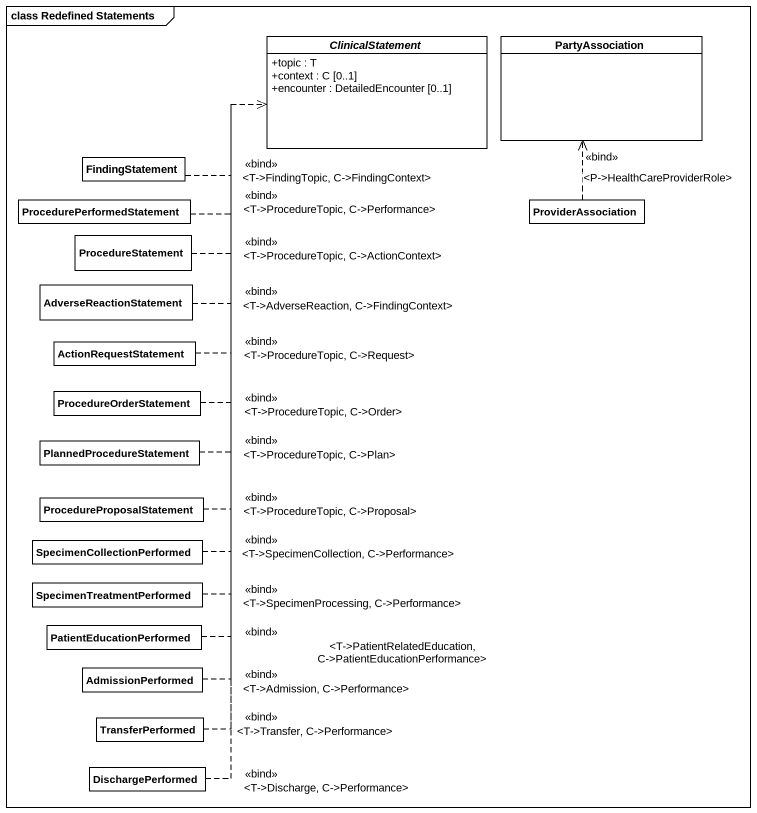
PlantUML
@startuml
mainframe class Redefined Statements
hide circle
hide empty members
skinparam classAttributeIconSize 0
abstract class ClinicalStatement {
  +topic : T
  +context : C [0..1]
  +encounter : DetailedEncounter [0..1]
}
class PartyAssociation
class FindingStatement
class ProcedurePerformedStatement
class ProviderAssociation
class ProcedureStatement
class AdverseReactionStatement
class ActionRequestStatement
class ProcedureOrderStatement
class PlannedProcedureStatement
class ProcedureProposalStatement
class SpecimenCollectionPerformed
class SpecimenTreatmentPerformed
class PatientEducationPerformed
class AdmissionPerformed
class TransferPerformed
class DischargePerformed
FindingStatement .right.> ClinicalStatement : <<bind>>\n<T->FindingTopic, C->FindingContext>
ProcedurePerformedStatement .right.> ClinicalStatement : <<bind>>\n<T->ProcedureTopic, C->Performance>
ProviderAssociation .up.> PartyAssociation : <<bind>>\n<P->HealthCareProviderRole>
ProcedureStatement .up.> ClinicalStatement : <<bind>>\n<T->ProcedureTopic, C->ActionContext>
AdverseReactionStatement .up.> ClinicalStatement : <<bind>>\n<T->AdverseReaction, C->FindingContext>
ActionRequestStatement .up.> ClinicalStatement : <T->ProcedureTopic, C->Request>\n<<bind>>
ProcedureOrderStatement .up.> ClinicalStatement : <<bind>>\n<T->ProcedureTopic, C->Order>
PlannedProcedureStatement .up.> ClinicalStatement : <<bind>>\n<T->ProcedureTopic, C->Plan>
ProcedureProposalStatement .up.> ClinicalStatement : <<bind>>\n<T->ProcedureTopic, C->Proposal>
SpecimenCollectionPerformed .up.> ClinicalStatement : <<bind>>\n<T->SpecimenCollection, C->Performance>
SpecimenTreatmentPerformed .up.> ClinicalStatement : <<bind>>\n<T->SpecimenProcessing, C->Performance>
PatientEducationPerformed .up.> ClinicalStatement : <<bind>>\n<T->PatientRelatedEducation, C->PatientEducationPerformance>
AdmissionPerformed .up.> ClinicalStatement : <<bind>>\n<T->Admission, C->Performance>
TransferPerformed .up.> ClinicalStatement : <<bind>>\n<T->Transfer, C->Performance>
DischargePerformed .up.> ClinicalStatement : <<bind>>\n<T->Discharge, C->Performance>
@enduml
